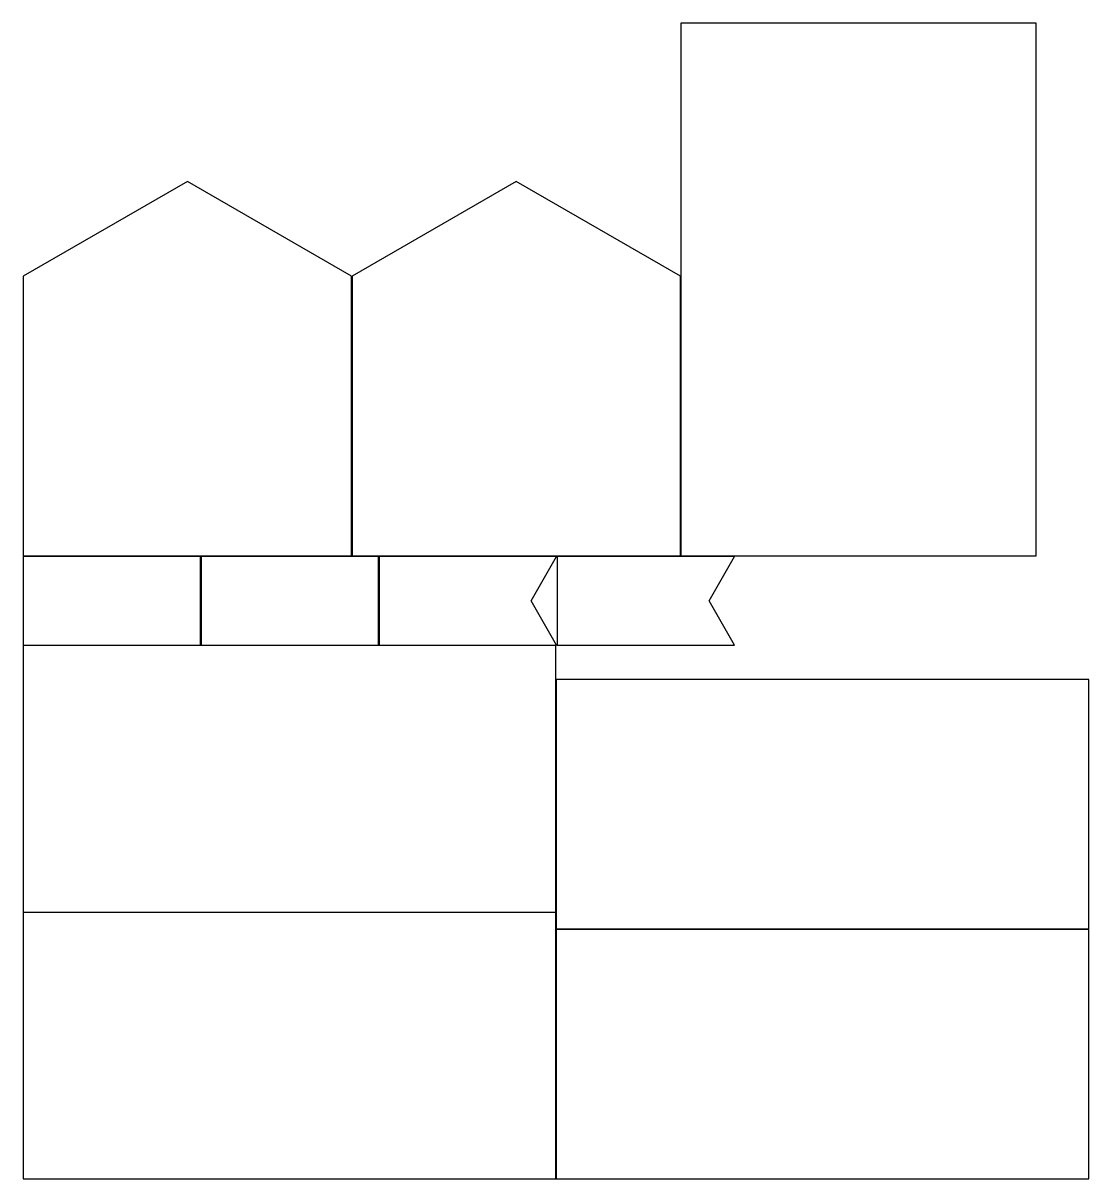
# Model space of a CAD drawing. Header units: metres. Extents: x 0 to 240, y 0 to 260.
import ezdxf

# ---------------------------------------------------------------- set-up
doc = ezdxf.new("R2010")
doc.units = ezdxf.units.M

msp = doc.modelspace()

# ---------------------------------------------------------------- linework, layer by layer
for p, q in [((228.2, 260.3), (148.2, 260.3)), ((148.2, 260.3), (148.2, 140.3)), ((228.2, 140.3), (228.2, 260.3)), ((37, 224.662), (0, 203.3)), ((74, 203.3), (37, 224.662)), ((111.1, 224.662), (74.1, 203.3)), ((148.1, 203.3), (111.1, 224.662)), ((0, 203.3), (0, 140.3)), ((74, 140.3), (74, 203.3)), ((74.1, 203.3), (74.1, 140.3)), ((148.1, 140.3), (148.1, 203.3)), ((0, 140.3), (74, 140.3)), ((40, 140.2), (0, 140.2)), ((0, 140.2), (0, 120.2)), ((40, 120.2), (40, 140.2)), ((80.1, 140.2), (40.1, 140.2)), ((40.1, 140.2), (40.1, 120.2)), ((74.1, 140.3), (148.1, 140.3)), ((80.1, 120.2), (80.1, 140.2)), ((120.2, 140.2), (80.2, 140.2)), ((80.2, 140.2), (80.2, 120.2)), ((114.426, 130.2), (120.2, 140.2)), ((160.3, 140.2), (120.3, 140.2)), ((120.3, 140.2), (120.3, 120.2)), ((148.2, 140.3), (228.2, 140.3)), ((154.527, 130.2), (160.3, 140.2)), ((120.2, 120.2), (114.426, 130.2)), ((160.3, 120.2), (154.527, 130.2)), ((0, 120.2), (40, 120.2)), ((120, 120.1), (0, 120.1)), ((0, 120.1), (0, 60.1)), ((40.1, 120.2), (80.1, 120.2)), ((80.2, 120.2), (120.2, 120.2)), ((120, 60.1), (120, 120.1)), ((120.3, 120.2), (160.3, 120.2)), ((240.1, 112.476), (120.1, 112.476)), ((120.1, 112.476), (120.1, 56.288)), ((240.1, 56.288), (240.1, 112.476)), ((0, 60.1), (120, 60.1)), ((120, 60), (0, 60)), ((0, 60), (0, 0)), ((120, 0), (120, 60)), ((120.1, 56.288), (240.1, 56.288)), ((240.1, 56.188), (120.1, 56.188)), ((120.1, 56.188), (120.1, 0)), ((240.1, 0), (240.1, 56.188)), ((0, 0), (120, 0)), ((120.1, 0), (240.1, 0))]:
    msp.add_line(p, q)

doc.saveas('drawing.dxf')
